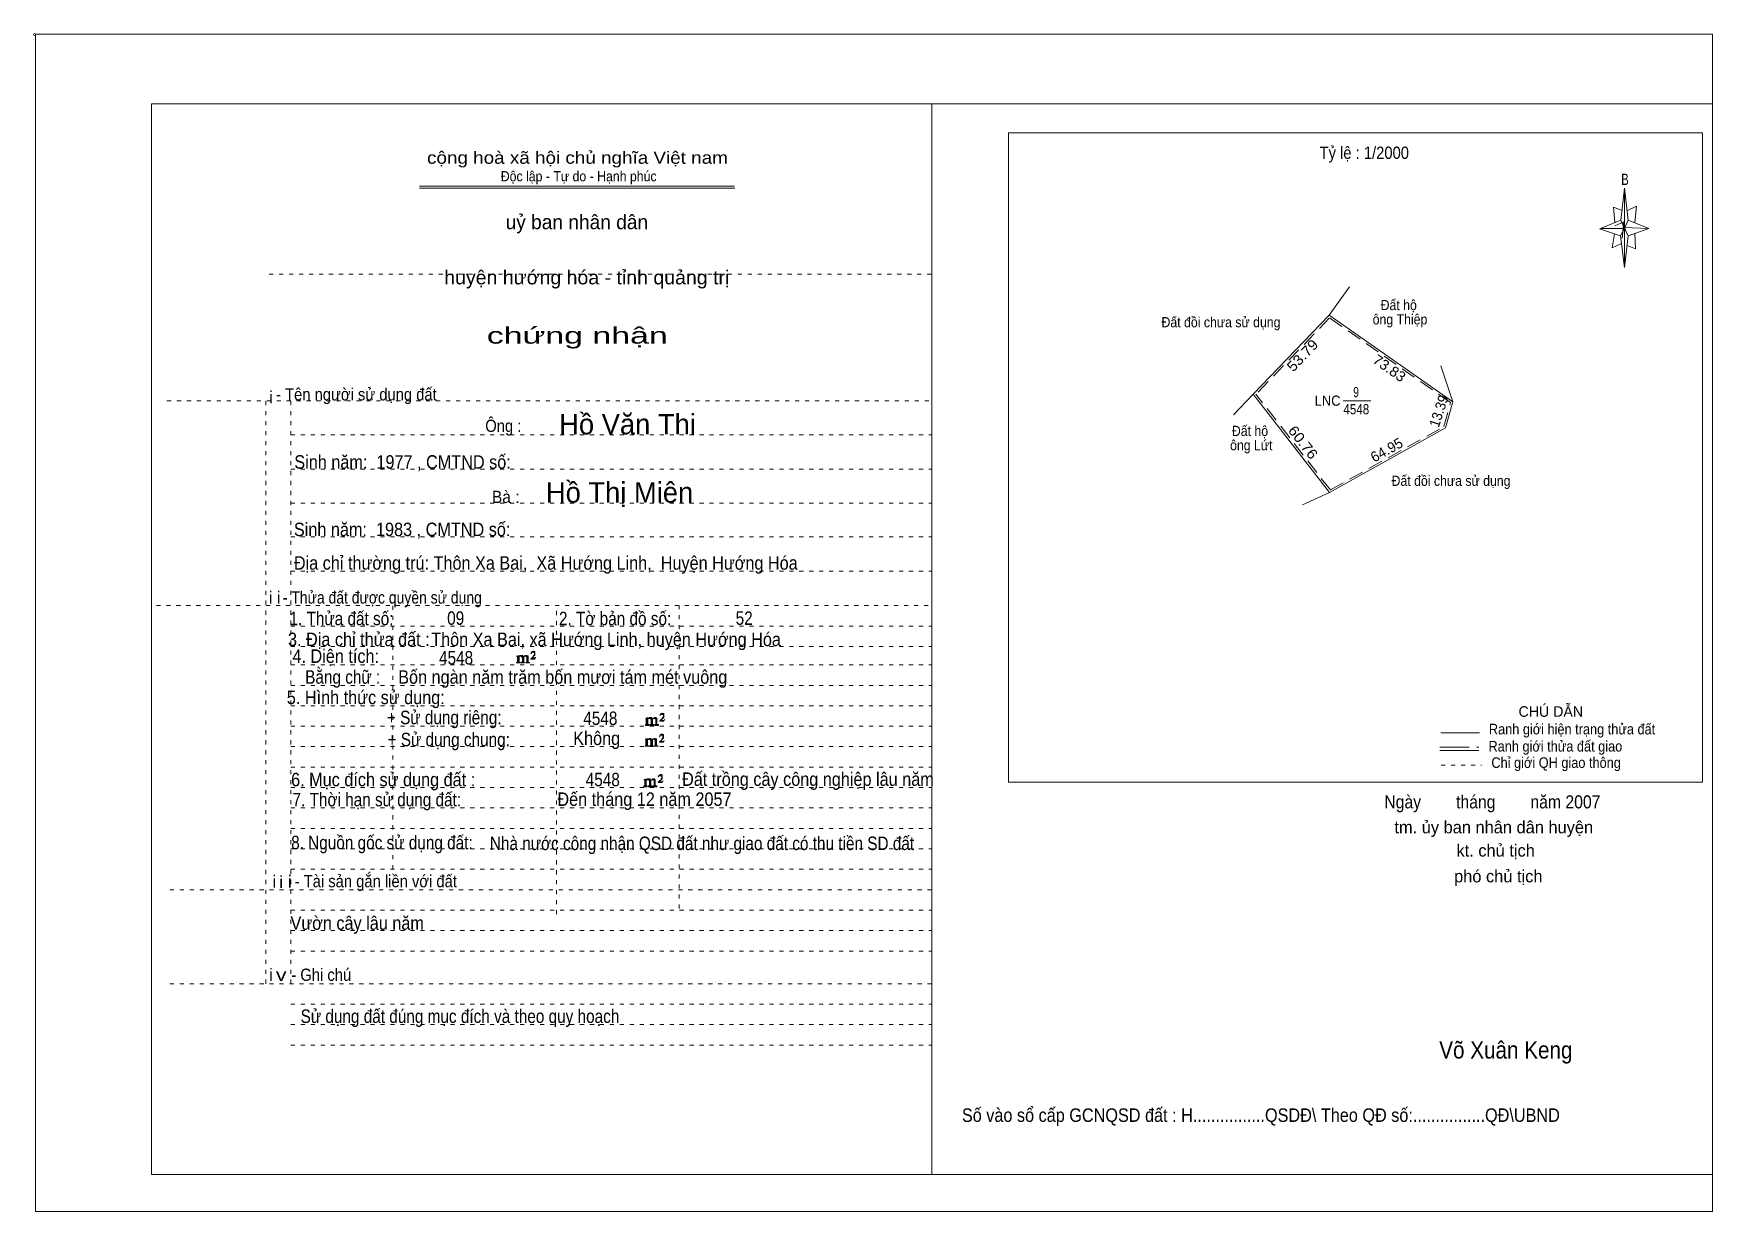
# Model space of a CAD drawing. Header units: centimetres. Extents: x -1.6 to 39.5, y -3.3 to 25.5.
import ezdxf
from ezdxf.enums import TextEntityAlignment as Align

# ---------------------------------------------------------------- set-up
doc = ezdxf.new("R2010")
doc.units = ezdxf.units.CM
doc.header["$LTSCALE"] = 0.12
for name, pattern in [('DOTTED', [1.5, 0.3, -1.2]), ('LONG_DASHED', [7.5, 6, -1.5]), ('MEDIUM_DASHED', [4.5, 3, -1.5])]:
    doc.linetypes.add(name, pattern=pattern)
for name, color, linetype, lineweight in [('1', 7, 'DOTTED', 13), ('10', 7, 'Continuous', 13), ('4', 7, 'Continuous', 13), ('5', 7, 'Continuous', 13), ('50', 7, 'Continuous', 13)]:
    doc.layers.add(name, color=color, linetype=linetype, lineweight=lineweight)

msp = doc.modelspace()

# ---------------------------------------------------------------- hatches: boundary and pattern name
at = {"layer": '50'}
for points in [[(10.27, 10.13), (10.27, 10.12), (10.27, 10.11), (10.25, 10.11), (10.24, 10.11), (10.24, 10.1), (10.33, 10.1), (10.33, 10.11), (10.32, 10.11), (10.31, 10.11), (10.31, 10.12), (10.31, 10.13), (10.31, 10.24), (10.31, 10.25), (10.32, 10.26), (10.34, 10.26), (10.35, 10.26), (10.36, 10.26), (10.37, 10.25), (10.39, 10.22), (10.39, 10.13), (10.37, 10.12), (10.37, 10.11), (10.36, 10.11), (10.35, 10.11), (10.35, 10.1), (10.44, 10.1), (10.44, 10.11), (10.43, 10.11), (10.42, 10.11), (10.42, 10.12), (10.42, 10.13), (10.42, 10.24), (10.44, 10.26), (10.45, 10.26), (10.46, 10.26), (10.49, 10.26), (10.49, 10.25), (10.5, 10.24), (10.5, 10.22), (10.5, 10.13), (10.5, 10.12), (10.49, 10.11), (10.49, 10.11), (10.47, 10.11), (10.47, 10.1), (10.56, 10.1), (10.56, 10.11), (10.55, 10.11), (10.54, 10.11), (10.53, 10.12), (10.53, 10.13), (10.53, 10.2), (10.53, 10.25), (10.53, 10.26), (10.52, 10.27), (10.5, 10.28), (10.47, 10.28), (10.46, 10.28), (10.44, 10.27), (10.41, 10.25), (10.41, 10.26), (10.4, 10.28), (10.39, 10.28), (10.37, 10.28), (10.35, 10.28), (10.34, 10.28), (10.32, 10.26), (10.31, 10.26), (10.31, 10.25), (10.31, 10.25), (10.31, 10.26), (10.31, 10.28), (10.24, 10.26), (10.24, 10.26), (10.25, 10.26), (10.27, 10.25), (10.27, 10.24), (10.27, 10.23)], [(10.69, 10.19), (10.72, 10.24), (10.72, 10.24), (10.71, 10.22), (10.69, 10.22), (10.68, 10.22), (10.63, 10.22), (10.66, 10.26), (10.67, 10.27), (10.69, 10.28), (10.69, 10.3), (10.69, 10.32), (10.69, 10.34), (10.69, 10.35), (10.69, 10.37), (10.68, 10.38), (10.67, 10.38), (10.66, 10.39), (10.65, 10.39), (10.63, 10.38), (10.63, 10.38), (10.62, 10.37), (10.61, 10.35), (10.59, 10.33), (10.61, 10.33), (10.61, 10.35), (10.62, 10.35), (10.63, 10.36), (10.65, 10.36), (10.66, 10.36), (10.67, 10.35), (10.68, 10.35), (10.68, 10.32), (10.68, 10.3), (10.66, 10.28), (10.66, 10.26), (10.65, 10.25), (10.59, 10.2), (10.59, 10.19)], [(13.42, 8.61), (13.42, 8.6), (13.42, 8.59), (13.41, 8.59), (13.4, 8.59), (13.4, 8.57), (13.48, 8.57), (13.48, 8.59), (13.47, 8.59), (13.46, 8.59), (13.46, 8.6), (13.46, 8.61), (13.46, 8.72), (13.46, 8.73), (13.47, 8.74), (13.5, 8.74), (13.51, 8.74), (13.52, 8.74), (13.53, 8.73), (13.54, 8.69), (13.54, 8.61), (13.53, 8.6), (13.53, 8.59), (13.52, 8.59), (13.51, 8.59), (13.51, 8.57), (13.6, 8.57), (13.6, 8.59), (13.58, 8.59), (13.57, 8.59), (13.57, 8.6), (13.57, 8.61), (13.57, 8.72), (13.6, 8.74), (13.61, 8.74), (13.62, 8.74), (13.64, 8.74), (13.64, 8.73), (13.65, 8.72), (13.65, 8.69), (13.65, 8.61), (13.65, 8.6), (13.64, 8.59), (13.64, 8.59), (13.63, 8.59), (13.63, 8.57), (13.72, 8.57), (13.72, 8.59), (13.7, 8.59), (13.69, 8.59), (13.68, 8.6), (13.68, 8.61), (13.68, 8.68), (13.68, 8.73), (13.68, 8.74), (13.67, 8.75), (13.65, 8.76), (13.63, 8.76), (13.62, 8.76), (13.6, 8.75), (13.56, 8.73), (13.56, 8.74), (13.55, 8.76), (13.54, 8.76), (13.53, 8.76), (13.51, 8.76), (13.5, 8.76), (13.47, 8.74), (13.46, 8.74), (13.46, 8.73), (13.46, 8.73), (13.46, 8.74), (13.46, 8.76), (13.4, 8.74), (13.4, 8.74), (13.41, 8.74), (13.42, 8.73), (13.42, 8.72), (13.42, 8.71)], [(13.85, 8.67), (13.87, 8.72), (13.87, 8.72), (13.86, 8.69), (13.85, 8.69), (13.84, 8.69), (13.78, 8.69), (13.82, 8.74), (13.83, 8.75), (13.85, 8.76), (13.85, 8.78), (13.85, 8.79), (13.85, 8.82), (13.85, 8.83), (13.85, 8.85), (13.84, 8.86), (13.83, 8.86), (13.82, 8.87), (13.8, 8.87), (13.78, 8.86), (13.78, 8.86), (13.77, 8.85), (13.76, 8.83), (13.75, 8.81), (13.76, 8.81), (13.76, 8.83), (13.77, 8.83), (13.78, 8.84), (13.8, 8.84), (13.82, 8.84), (13.83, 8.83), (13.84, 8.83), (13.84, 8.79), (13.84, 8.78), (13.82, 8.76), (13.82, 8.74), (13.8, 8.73), (13.75, 8.68), (13.75, 8.67)], [(13.41, 8.09), (13.41, 8.08), (13.41, 8.07), (13.4, 8.07), (13.39, 8.07), (13.39, 8.06), (13.48, 8.06), (13.48, 8.07), (13.47, 8.07), (13.45, 8.07), (13.45, 8.08), (13.45, 8.09), (13.45, 8.2), (13.45, 8.21), (13.47, 8.23), (13.49, 8.23), (13.5, 8.23), (13.51, 8.23), (13.52, 8.21), (13.53, 8.18), (13.53, 8.09), (13.52, 8.08), (13.52, 8.07), (13.51, 8.07), (13.5, 8.07), (13.5, 8.06), (13.59, 8.06), (13.59, 8.07), (13.58, 8.07), (13.57, 8.07), (13.57, 8.08), (13.57, 8.09), (13.57, 8.2), (13.59, 8.23), (13.6, 8.23), (13.61, 8.23), (13.63, 8.23), (13.63, 8.21), (13.64, 8.2), (13.64, 8.18), (13.64, 8.09), (13.64, 8.08), (13.63, 8.07), (13.63, 8.07), (13.62, 8.07), (13.62, 8.06), (13.71, 8.06), (13.71, 8.07), (13.7, 8.07), (13.69, 8.07), (13.67, 8.08), (13.67, 8.09), (13.67, 8.17), (13.67, 8.21), (13.67, 8.23), (13.66, 8.24), (13.64, 8.25), (13.62, 8.25), (13.61, 8.25), (13.59, 8.24), (13.55, 8.21), (13.55, 8.23), (13.54, 8.25), (13.53, 8.25), (13.52, 8.25), (13.5, 8.25), (13.49, 8.25), (13.47, 8.23), (13.45, 8.23), (13.45, 8.21), (13.45, 8.21), (13.45, 8.23), (13.45, 8.25), (13.39, 8.23), (13.39, 8.23), (13.4, 8.23), (13.41, 8.21), (13.41, 8.2), (13.41, 8.19)], [(13.84, 8.16), (13.86, 8.2), (13.86, 8.2), (13.85, 8.18), (13.84, 8.18), (13.83, 8.18), (13.77, 8.18), (13.81, 8.23), (13.82, 8.24), (13.84, 8.25), (13.84, 8.27), (13.84, 8.28), (13.84, 8.3), (13.84, 8.31), (13.84, 8.34), (13.83, 8.35), (13.82, 8.35), (13.81, 8.36), (13.8, 8.36), (13.77, 8.35), (13.77, 8.35), (13.76, 8.34), (13.75, 8.31), (13.74, 8.29), (13.75, 8.29), (13.75, 8.31), (13.76, 8.31), (13.77, 8.33), (13.8, 8.33), (13.81, 8.33), (13.82, 8.31), (13.83, 8.31), (13.83, 8.28), (13.83, 8.27), (13.81, 8.25), (13.81, 8.23), (13.8, 8.21), (13.74, 8.17), (13.74, 8.16)], [(13.38, 7.11), (13.38, 7.1), (13.38, 7.09), (13.37, 7.09), (13.36, 7.09), (13.36, 7.07), (13.44, 7.07), (13.44, 7.09), (13.43, 7.09), (13.42, 7.09), (13.42, 7.1), (13.42, 7.11), (13.42, 7.22), (13.42, 7.23), (13.43, 7.24), (13.46, 7.24), (13.47, 7.24), (13.48, 7.24), (13.49, 7.23), (13.5, 7.19), (13.5, 7.11), (13.49, 7.1), (13.49, 7.09), (13.48, 7.09), (13.47, 7.09), (13.47, 7.07), (13.56, 7.07), (13.56, 7.09), (13.54, 7.09), (13.53, 7.09), (13.53, 7.1), (13.53, 7.11), (13.53, 7.22), (13.56, 7.24), (13.57, 7.24), (13.58, 7.24), (13.6, 7.24), (13.6, 7.23), (13.61, 7.22), (13.61, 7.19), (13.61, 7.11), (13.61, 7.1), (13.6, 7.09), (13.6, 7.09), (13.59, 7.09), (13.59, 7.07), (13.68, 7.07), (13.68, 7.09), (13.66, 7.09), (13.65, 7.09), (13.64, 7.1), (13.64, 7.11), (13.64, 7.18), (13.64, 7.23), (13.64, 7.24), (13.63, 7.25), (13.61, 7.26), (13.59, 7.26), (13.58, 7.26), (13.56, 7.25), (13.52, 7.23), (13.52, 7.24), (13.51, 7.26), (13.5, 7.26), (13.49, 7.26), (13.47, 7.26), (13.46, 7.26), (13.43, 7.24), (13.42, 7.24), (13.42, 7.23), (13.42, 7.23), (13.42, 7.24), (13.42, 7.26), (13.36, 7.24), (13.36, 7.24), (13.37, 7.24), (13.38, 7.23), (13.38, 7.22), (13.38, 7.21)], [(13.81, 7.17), (13.83, 7.22), (13.83, 7.22), (13.82, 7.19), (13.81, 7.19), (13.8, 7.19), (13.74, 7.19), (13.78, 7.24), (13.79, 7.25), (13.81, 7.26), (13.81, 7.28), (13.81, 7.29), (13.81, 7.32), (13.81, 7.33), (13.81, 7.35), (13.8, 7.36), (13.79, 7.36), (13.78, 7.37), (13.76, 7.37), (13.74, 7.36), (13.74, 7.36), (13.73, 7.35), (13.72, 7.33), (13.71, 7.31), (13.72, 7.31), (13.72, 7.33), (13.73, 7.33), (13.74, 7.34), (13.76, 7.34), (13.78, 7.34), (13.79, 7.33), (13.8, 7.33), (13.8, 7.29), (13.8, 7.28), (13.78, 7.26), (13.78, 7.24), (13.76, 7.23), (13.71, 7.18), (13.71, 7.17)]]:
    msp.add_hatch(color=256, dxfattribs=at).paths.add_polyline_path(points)

# ---------------------------------------------------------------- linework, layer by layer
at = {"layer": '1', "linetype": 'Continuous'}
for p, q in [((1.31, -2.42), (1.31, 23.78)), ((1.31, 23.78), (39.51, 23.78)), ((20.41, -2.42), (20.41, 23.78)), ((39.51, -2.42), (39.51, 23.78)), ((7.87, 21.76), (15.58, 21.76)), ((7.87, 21.71), (15.59, 21.71)), ((37.26, 20.55), (36.75, 20.72)), ((1.31, -2.42), (39.51, -2.42))]:
    msp.add_line(p, q, dxfattribs=at)
at = {"layer": '1'}
for p, q in [((4.19, 19.61), (20.41, 19.61)), ((1.69, 16.51), (20.41, 16.51)), ((4.11, 2.25), (4.11, 16.51)), ((4.72, 2.25), (4.72, 16.51)), ((4.72, 15.68), (20.41, 15.68)), ((4.72, 14.84), (20.41, 14.84)), ((4.72, 14.01), (20.41, 14.01)), ((4.72, 13.18), (20.41, 13.18)), ((4.72, 12.34), (20.41, 12.34)), ((1.43, 11.5), (20.41, 11.5)), ((7.22, 5.05), (7.22, 11.5)), ((11.22, 3.95), (11.22, 11.5)), ((14.22, 4.09), (14.22, 11.5)), ((4.72, 11), (20.41, 11)), ((4.72, 10.5), (20.41, 10.5)), ((4.72, 10.05), (20.41, 10.05)), ((4.72, 9.55), (20.41, 9.55)), ((4.72, 9.05), (20.41, 9.05)), ((4.72, 8.55), (20.41, 8.55)), ((4.72, 8.05), (20.41, 8.05)), ((4.72, 7.55), (20.41, 7.55)), ((4.72, 7.05), (20.41, 7.05)), ((4.72, 6.55), (20.41, 6.55)), ((4.72, 6.05), (20.41, 6.05)), ((4.72, 5.55), (20.41, 5.55)), ((4.72, 5.05), (20.41, 5.05)), ((1.76, 4.55), (20.41, 4.55)), ((4.72, 4.05), (20.41, 4.05)), ((4.72, 3.55), (20.41, 3.55)), ((4.72, 3.05), (20.41, 3.05)), ((1.76, 2.25), (20.41, 2.25)), ((4.72, 1.75), (20.41, 1.75)), ((4.72, 1.25), (20.41, 1.25)), ((4.72, 0.75), (20.41, 0.75))]:
    msp.add_line(p, q, dxfattribs=at)
at = {"layer": '1', "linetype": 'Continuous'}
msp.add_lwpolyline([(-1.53, -3.32), (39.51, -3.32), (39.51, 25.48), (-1.53, 25.48)], close=True, dxfattribs=at)
msp.add_lwpolyline([(37.27, 20.35), (37.06, 20.25), (37.11, 20.6)], dxfattribs=at)
at = {"layer": '10'}
for p, q in [((30.63, 19.3), (30.13, 18.61)), ((33.16, 16.49), (32.86, 17.37)), ((28.27, 16.67), (27.79, 16.17)), ((30.14, 14.27), (28.27, 16.67)), ((30.47, 16.51), (31.15, 16.51)), ((29.48, 13.97), (30.14, 14.27))]:
    msp.add_line(p, q, dxfattribs=at)
at = {"layer": '10', "linetype": 'MEDIUM_DASHED'}
for p, q in [((30.14, 18.54), (28.34, 16.67)), ((33.1, 16.47), (30.14, 18.54)), ((30.16, 14.33), (28.34, 16.67))]:
    msp.add_line(p, q, dxfattribs=at)
at = {"layer": '10'}
for points in [[(33.16, 16.49), (30.13, 18.61), (28.27, 16.67)], [(30.14, 14.27), (32.98, 15.85), (33.16, 16.49)]]:
    msp.add_lwpolyline(points, dxfattribs=at)
at = {"layer": '10', "linetype": 'MEDIUM_DASHED'}
msp.add_lwpolyline([(30.16, 14.33), (32.94, 15.88), (33.1, 16.47)], dxfattribs=at)
at = {"layer": '4'}
for p, q in [((32.86, 8.39), (33.81, 8.39)), ((32.84, 7.96), (33.79, 7.96))]:
    msp.add_line(p, q, dxfattribs=at)
at = {"layer": '4', "linetype": 'LONG_DASHED'}
msp.add_line((32.84, 8.04), (33.79, 8.04), dxfattribs=at)
at = {"layer": '4', "linetype": 'DOTTED'}
msp.add_line((32.87, 7.6), (33.86, 7.6), dxfattribs=at)
at = {"layer": '4'}
msp.add_lwpolyline([(22.28, 23.07), (39.27, 23.07), (39.27, 7.18), (22.28, 7.18)], close=True, dxfattribs=at)
msp.add_circle((-1.55, 25.47), 0.025, dxfattribs=at)
at = {"layer": '5'}
for p, q in [((37.27, 20.93), (37.36, 21.71)), ((37.45, 20.55), (37.36, 19.77)), ((37.45, 20.93), (37.95, 20.73)), ((37.61, 20.61), (37.63, 20.23)), ((37.63, 20.23), (37.42, 20.31))]:
    msp.add_line(p, q, dxfattribs=at)
for points in [[(37.36, 21.71), (37.45, 20.93), (37.36, 20.73)], [(37.36, 20.73), (36.77, 20.73), (37.27, 20.93), (37.45, 20.55), (37.95, 20.73), (37.36, 20.75)], [(37.36, 20.73), (37.36, 19.77), (37.26, 20.55)]]:
    msp.add_lwpolyline(points, close=True, dxfattribs=at)
for points in [[(37.3, 21.17), (37.09, 21.25), (37.12, 20.87)], [(37.43, 21.17), (37.65, 21.27), (37.61, 20.87)], [(37.36, 20.73), (37.27, 20.93), (36.77, 20.73)], [(37.12, 20.79), (37.34, 20.89), (37.3, 20.49)], [(37.36, 20.73), (37.45, 20.55), (37.95, 20.73)]]:
    msp.add_lwpolyline(points, dxfattribs=at)
at = {"layer": '50'}
for points in [[(10.27, 10.13), (10.27, 10.12), (10.27, 10.11), (10.25, 10.11), (10.24, 10.11), (10.24, 10.1), (10.33, 10.1), (10.33, 10.11), (10.32, 10.11), (10.31, 10.11), (10.31, 10.12), (10.31, 10.13), (10.31, 10.24), (10.31, 10.25), (10.32, 10.26), (10.34, 10.26), (10.35, 10.26), (10.36, 10.26), (10.37, 10.25), (10.39, 10.22), (10.39, 10.13), (10.37, 10.12), (10.37, 10.11), (10.36, 10.11), (10.35, 10.11), (10.35, 10.1), (10.44, 10.1), (10.44, 10.11), (10.43, 10.11), (10.42, 10.11), (10.42, 10.12), (10.42, 10.13), (10.42, 10.24), (10.44, 10.26), (10.45, 10.26), (10.46, 10.26), (10.49, 10.26), (10.49, 10.25), (10.5, 10.24), (10.5, 10.22), (10.5, 10.13), (10.5, 10.12), (10.49, 10.11), (10.49, 10.11), (10.47, 10.11), (10.47, 10.1), (10.56, 10.1), (10.56, 10.11), (10.55, 10.11), (10.54, 10.11), (10.53, 10.12), (10.53, 10.13), (10.53, 10.2), (10.53, 10.25), (10.53, 10.26), (10.52, 10.27), (10.5, 10.28), (10.47, 10.28), (10.46, 10.28), (10.44, 10.27), (10.41, 10.25), (10.41, 10.26), (10.4, 10.28), (10.39, 10.28), (10.37, 10.28), (10.35, 10.28), (10.34, 10.28), (10.32, 10.26), (10.31, 10.26), (10.31, 10.25), (10.31, 10.25), (10.31, 10.26), (10.31, 10.28), (10.24, 10.26), (10.24, 10.26), (10.25, 10.26), (10.27, 10.25), (10.27, 10.24), (10.27, 10.23)], [(10.69, 10.19), (10.72, 10.24), (10.72, 10.24), (10.71, 10.22), (10.69, 10.22), (10.68, 10.22), (10.63, 10.22), (10.66, 10.26), (10.67, 10.27), (10.69, 10.28), (10.69, 10.3), (10.69, 10.32), (10.69, 10.34), (10.69, 10.35), (10.69, 10.37), (10.68, 10.38), (10.67, 10.38), (10.66, 10.39), (10.65, 10.39), (10.63, 10.38), (10.63, 10.38), (10.62, 10.37), (10.61, 10.35), (10.59, 10.33), (10.61, 10.33), (10.61, 10.35), (10.62, 10.35), (10.63, 10.36), (10.65, 10.36), (10.66, 10.36), (10.67, 10.35), (10.68, 10.35), (10.68, 10.32), (10.68, 10.3), (10.66, 10.28), (10.66, 10.26), (10.65, 10.25), (10.59, 10.2), (10.59, 10.19)], [(13.42, 8.61), (13.42, 8.6), (13.42, 8.59), (13.41, 8.59), (13.4, 8.59), (13.4, 8.57), (13.48, 8.57), (13.48, 8.59), (13.47, 8.59), (13.46, 8.59), (13.46, 8.6), (13.46, 8.61), (13.46, 8.72), (13.46, 8.73), (13.47, 8.74), (13.5, 8.74), (13.51, 8.74), (13.52, 8.74), (13.53, 8.73), (13.54, 8.69), (13.54, 8.61), (13.53, 8.6), (13.53, 8.59), (13.52, 8.59), (13.51, 8.59), (13.51, 8.57), (13.6, 8.57), (13.6, 8.59), (13.58, 8.59), (13.57, 8.59), (13.57, 8.6), (13.57, 8.61), (13.57, 8.72), (13.6, 8.74), (13.61, 8.74), (13.62, 8.74), (13.64, 8.74), (13.64, 8.73), (13.65, 8.72), (13.65, 8.69), (13.65, 8.61), (13.65, 8.6), (13.64, 8.59), (13.64, 8.59), (13.63, 8.59), (13.63, 8.57), (13.72, 8.57), (13.72, 8.59), (13.7, 8.59), (13.69, 8.59), (13.68, 8.6), (13.68, 8.61), (13.68, 8.68), (13.68, 8.73), (13.68, 8.74), (13.67, 8.75), (13.65, 8.76), (13.63, 8.76), (13.62, 8.76), (13.6, 8.75), (13.56, 8.73), (13.56, 8.74), (13.55, 8.76), (13.54, 8.76), (13.53, 8.76), (13.51, 8.76), (13.5, 8.76), (13.47, 8.74), (13.46, 8.74), (13.46, 8.73), (13.46, 8.73), (13.46, 8.74), (13.46, 8.76), (13.4, 8.74), (13.4, 8.74), (13.41, 8.74), (13.42, 8.73), (13.42, 8.72), (13.42, 8.71)], [(13.85, 8.67), (13.87, 8.72), (13.87, 8.72), (13.86, 8.69), (13.85, 8.69), (13.84, 8.69), (13.78, 8.69), (13.82, 8.74), (13.83, 8.75), (13.85, 8.76), (13.85, 8.78), (13.85, 8.79), (13.85, 8.82), (13.85, 8.83), (13.85, 8.85), (13.84, 8.86), (13.83, 8.86), (13.82, 8.87), (13.8, 8.87), (13.78, 8.86), (13.78, 8.86), (13.77, 8.85), (13.76, 8.83), (13.75, 8.81), (13.76, 8.81), (13.76, 8.83), (13.77, 8.83), (13.78, 8.84), (13.8, 8.84), (13.82, 8.84), (13.83, 8.83), (13.84, 8.83), (13.84, 8.79), (13.84, 8.78), (13.82, 8.76), (13.82, 8.74), (13.8, 8.73), (13.75, 8.68), (13.75, 8.67)], [(13.41, 8.09), (13.41, 8.08), (13.41, 8.07), (13.4, 8.07), (13.39, 8.07), (13.39, 8.06), (13.48, 8.06), (13.48, 8.07), (13.47, 8.07), (13.45, 8.07), (13.45, 8.08), (13.45, 8.09), (13.45, 8.2), (13.45, 8.21), (13.47, 8.23), (13.49, 8.23), (13.5, 8.23), (13.51, 8.23), (13.52, 8.21), (13.53, 8.18), (13.53, 8.09), (13.52, 8.08), (13.52, 8.07), (13.51, 8.07), (13.5, 8.07), (13.5, 8.06), (13.59, 8.06), (13.59, 8.07), (13.58, 8.07), (13.57, 8.07), (13.57, 8.08), (13.57, 8.09), (13.57, 8.2), (13.59, 8.23), (13.6, 8.23), (13.61, 8.23), (13.63, 8.23), (13.63, 8.21), (13.64, 8.2), (13.64, 8.18), (13.64, 8.09), (13.64, 8.08), (13.63, 8.07), (13.63, 8.07), (13.62, 8.07), (13.62, 8.06), (13.71, 8.06), (13.71, 8.07), (13.7, 8.07), (13.69, 8.07), (13.67, 8.08), (13.67, 8.09), (13.67, 8.17), (13.67, 8.21), (13.67, 8.23), (13.66, 8.24), (13.64, 8.25), (13.62, 8.25), (13.61, 8.25), (13.59, 8.24), (13.55, 8.21), (13.55, 8.23), (13.54, 8.25), (13.53, 8.25), (13.52, 8.25), (13.5, 8.25), (13.49, 8.25), (13.47, 8.23), (13.45, 8.23), (13.45, 8.21), (13.45, 8.21), (13.45, 8.23), (13.45, 8.25), (13.39, 8.23), (13.39, 8.23), (13.4, 8.23), (13.41, 8.21), (13.41, 8.2), (13.41, 8.19)], [(13.84, 8.16), (13.86, 8.2), (13.86, 8.2), (13.85, 8.18), (13.84, 8.18), (13.83, 8.18), (13.77, 8.18), (13.81, 8.23), (13.82, 8.24), (13.84, 8.25), (13.84, 8.27), (13.84, 8.28), (13.84, 8.3), (13.84, 8.31), (13.84, 8.34), (13.83, 8.35), (13.82, 8.35), (13.81, 8.36), (13.8, 8.36), (13.77, 8.35), (13.77, 8.35), (13.76, 8.34), (13.75, 8.31), (13.74, 8.29), (13.75, 8.29), (13.75, 8.31), (13.76, 8.31), (13.77, 8.33), (13.8, 8.33), (13.81, 8.33), (13.82, 8.31), (13.83, 8.31), (13.83, 8.28), (13.83, 8.27), (13.81, 8.25), (13.81, 8.23), (13.8, 8.21), (13.74, 8.17), (13.74, 8.16)], [(13.38, 7.11), (13.38, 7.1), (13.38, 7.09), (13.37, 7.09), (13.36, 7.09), (13.36, 7.07), (13.44, 7.07), (13.44, 7.09), (13.43, 7.09), (13.42, 7.09), (13.42, 7.1), (13.42, 7.11), (13.42, 7.22), (13.42, 7.23), (13.43, 7.24), (13.46, 7.24), (13.47, 7.24), (13.48, 7.24), (13.49, 7.23), (13.5, 7.19), (13.5, 7.11), (13.49, 7.1), (13.49, 7.09), (13.48, 7.09), (13.47, 7.09), (13.47, 7.07), (13.56, 7.07), (13.56, 7.09), (13.54, 7.09), (13.53, 7.09), (13.53, 7.1), (13.53, 7.11), (13.53, 7.22), (13.56, 7.24), (13.57, 7.24), (13.58, 7.24), (13.6, 7.24), (13.6, 7.23), (13.61, 7.22), (13.61, 7.19), (13.61, 7.11), (13.61, 7.1), (13.6, 7.09), (13.6, 7.09), (13.59, 7.09), (13.59, 7.07), (13.68, 7.07), (13.68, 7.09), (13.66, 7.09), (13.65, 7.09), (13.64, 7.1), (13.64, 7.11), (13.64, 7.18), (13.64, 7.23), (13.64, 7.24), (13.63, 7.25), (13.61, 7.26), (13.59, 7.26), (13.58, 7.26), (13.56, 7.25), (13.52, 7.23), (13.52, 7.24), (13.51, 7.26), (13.5, 7.26), (13.49, 7.26), (13.47, 7.26), (13.46, 7.26), (13.43, 7.24), (13.42, 7.24), (13.42, 7.23), (13.42, 7.23), (13.42, 7.24), (13.42, 7.26), (13.36, 7.24), (13.36, 7.24), (13.37, 7.24), (13.38, 7.23), (13.38, 7.22), (13.38, 7.21)], [(13.81, 7.17), (13.83, 7.22), (13.83, 7.22), (13.82, 7.19), (13.81, 7.19), (13.8, 7.19), (13.74, 7.19), (13.78, 7.24), (13.79, 7.25), (13.81, 7.26), (13.81, 7.28), (13.81, 7.29), (13.81, 7.32), (13.81, 7.33), (13.81, 7.35), (13.8, 7.36), (13.79, 7.36), (13.78, 7.37), (13.76, 7.37), (13.74, 7.36), (13.74, 7.36), (13.73, 7.35), (13.72, 7.33), (13.71, 7.31), (13.72, 7.31), (13.72, 7.33), (13.73, 7.33), (13.74, 7.34), (13.76, 7.34), (13.78, 7.34), (13.79, 7.33), (13.8, 7.33), (13.8, 7.29), (13.8, 7.28), (13.78, 7.26), (13.78, 7.24), (13.76, 7.23), (13.71, 7.18), (13.71, 7.17)]]:
    msp.add_lwpolyline(points, close=True, dxfattribs=at)

# ---------------------------------------------------------------- texts
at = {"layer": '1'}
for s, height, width, p in [('cộng hoà xã hội chủ nghĩa Việt nam', 0.3, 1.15, (11.735, 22.31)), ('Độc lập - Tự do - Hạnh phúc', 0.25, 0.9, (11.765, 21.88)), ('chứng nhận', 0.4, 1.55, (11.73, 17.91)), ('- Tên người sử dụng đất', 0.3, 0.9, (6.325, 16.52)), ('- Thửa đất được quyền sử dụng', 0.3, 0.85, (6.96, 11.55)), ('- Tài sản gắn liền với đất ', 0.3, 0.9, (6.85, 4.61)), ('v', 0.3, 1.3, (4.485, 2.32)), ('- Ghi chú', 0.3, 0.9, (5.465, 2.32))]:
    msp.add_text(s, height=height, dxfattribs=dict(at, width=width)).set_placement(p, align=Align.CENTER)
for s, height, p in [('uỷ ban nhân dân', 0.35, (11.72, 20.71)), ('i', 0.3, (4.235, 16.45)), ('i', 0.3, (4.225, 11.55)), ('i', 0.3, (4.425, 11.55)), ('i', 0.3, (4.315, 4.6)), ('i', 0.3, (4.485, 4.59)), ('i', 0.3, (4.695, 4.6)), ('i', 0.3, (4.235, 2.32))]:
    msp.add_text(s, height=height, dxfattribs=at).set_placement(p, align=Align.CENTER)
at = {"layer": '10'}
for s, height, width, p in [('Tỷ lệ : 1/2000', 0.3, 0.9, (30.99, 22.43)), ('Đất hộ ', 0.25, 0.9, (31.875, 18.73)), ('Đất đồi chưa sử dụng ', 0.25, 0.9, (27.525, 18.31)), ('ông Thiệp', 0.25, 0.9, (31.865, 18.38)), ('9', 0.25, 0.75, (30.79, 16.6)), ('4548', 0.25, 0.85, (30.795, 16.18)), ('Đất hộ ', 0.25, 0.9, (28.235, 15.65)), ('ông Lứt', 0.25, 0.9, (28.225, 15.3)), ('Đất đồi chưa sử dụng ', 0.25, 0.9, (33.155, 14.43)), ('Võ Xuân Keng', 0.42, 0.9, (34.455, 0.42))]:
    msp.add_text(s, height=height, dxfattribs=dict(at, width=width)).set_placement(p, align=Align.CENTER)
for s, height, rotation, width, p in [('53.79', 0.25, 46.198, 1.1, (29.569, 17.534)), ('73.83', 0.25, 325.072, 1.05, (31.533, 17.206)), ('13.39', 0.2498, 72, 0.95, (32.934, 16.221)), ('60.76', 0.25, 308.035, 1.1, (29.394, 15.417))]:
    msp.add_text(s, height=height, rotation=rotation, dxfattribs=dict(at, width=width)).set_placement(p, align=Align.CENTER)
at = {"layer": '10', "width": 0.95}
msp.add_text('LNC', height=0.25, dxfattribs=at).set_placement((30.41, 16.39), align=Align.RIGHT)
at = {"layer": '10'}
for s, p in [('Hồ Văn Thi', (12.96, 15.69)), ('Hồ Thị Miên', (12.765, 14.02))]:
    msp.add_text(s, height=0.5, dxfattribs=at).set_placement(p, align=Align.CENTER)
msp.add_text('64.95', height=0.25, rotation=29.004, dxfattribs=at).set_placement((31.599, 15.2), align=Align.CENTER)
at = {"layer": '4'}
msp.add_text('CHÚ DẪN', height=0.2591, dxfattribs=at).set_placement((35.555, 8.78), align=Align.CENTER)
at = {"layer": '4', "width": 0.9}
for s, p in [('Ranh giới hiện trạng thửa đất', (36.075, 8.35)), ('Ranh giới thửa đất giao ', (35.71, 7.93)), ('Chỉ giới QH giao thông', (35.685, 7.53))]:
    msp.add_text(s, height=0.2591, dxfattribs=at).set_placement(p, align=Align.CENTER)
at = {"layer": '5', "width": 0.75}
msp.add_text('B', height=0.276, dxfattribs=at).set_placement((37.37, 21.79), align=Align.CENTER)
at = {"layer": '50'}
for s, height, width, p in [('  huyện hướng hóa - tỉnh quảng trị', 0.34, 1.05, (11.83, 19.36)), ('Ông :', 0.3, 0.9, (9.92, 15.75)), ('Sinh năm:  1977 , CMTND số:  ', 0.33, 0.9, (7.565, 14.85)), ('Bà :', 0.3, 0.95, (9.98, 14.01)), ('Sinh năm:  1983 , CMTND số:  ', 0.33, 0.9, (7.555, 13.2)), ('Địa chỉ thường trú: Thôn Xa Bai,  Xã Hướng Linh,  Huyện Hướng Hóa', 0.33, 0.9, (10.96, 12.38)), ('1. Thửa đất số:  ', 0.33, 0.85, (6.065, 11.02)), ('09', 0.33, 0.85, (8.755, 11.03)), ('2. Tờ bản đồ số:  ', 0.33, 0.85, (12.76, 11.02)), ('52', 0.33, 0.85, (15.815, 11.03)), ('3. Địa chỉ thửa đất : ', 0.33, 0.9, (6.44, 10.51)), ('Thôn Xa Bai, xã Hướng Linh, huyện Hướng Hóa', 0.33, 0.9, (12.435, 10.51)), ('4. Diện tích: ', 0.33, 0.9, (5.875, 10.1)), ('4548', 0.33, 0.85, (8.765, 10.06)), ('Bằng chữ :', 0.33, 0.85, (5.99, 9.59)), ('Bốn ngàn năm trăm bốn mươi tám mét vuông', 0.33, 0.9, (11.375, 9.59)), ('5. Hình thức sử dụng:', 0.33, 0.9, (6.555, 9.09)), ('+ Sử dụng riêng:', 0.33, 0.85, (8.475, 8.6)), ('4548', 0.33, 0.85, (12.295, 8.58)), ('+ Sử dụng chung:', 0.33, 0.85, (8.585, 8.06)), ('Không', 0.33, 0.9, (12.205, 8.09)), ('6. Mục đích sử dụng đất :', 0.33, 0.9, (6.98, 7.08)), ('4548', 0.33, 0.85, (12.355, 7.08)), ('Đất trồng cây công nghiệp lâu năm', 0.33, 0.9, (17.375, 7.09)), ('7. Thời hạn sử dụng đất:', 0.33, 0.85, (6.825, 6.59)), ('Đến tháng 12 năm 2057', 0.33, 0.9, (13.375, 6.6)), ('Ngày        tháng        năm 2007', 0.32, 0.9, (34.125, 6.54)), ('8. Nguồn gốc sử dụng đất:', 0.33, 0.85, (6.95, 5.54)), ('Nhà nước công nhận QSD đất như giao đất có thu tiền SD đất ', 0.33, 0.85, (14.835, 5.52)), ('Vườn cây lâu năm', 0.33, 0.9, (6.345, 3.57)), ('Sử dụng đất đúng mục đích và theo quy hoạch', 0.33, 0.85, (8.86, 1.29)), ('Số vào sổ cấp GCNQSD đất : H................QSDĐ\\ Theo QĐ số:................QĐ\\UBND', 0.33, 0.9, (28.46, -1.13))]:
    msp.add_text(s, height=height, dxfattribs=dict(at, width=width)).set_placement(p, align=Align.CENTER)
for s, p in [('tm. ủy ban nhân dân huyện ', (34.215, 5.93)), ('kt. chủ tịch', (34.205, 5.36)), ('phó chủ tịch', (34.27, 4.73))]:
    msp.add_text(s, height=0.3, dxfattribs=at).set_placement(p, align=Align.CENTER)

doc.saveas('drawing.dxf')
